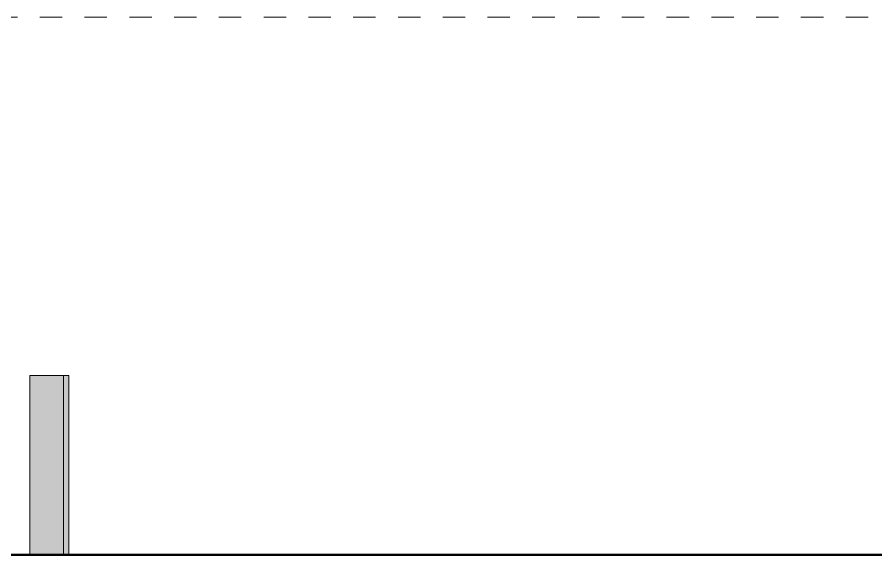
# Model space of a CAD drawing. Header units: metres. Extents: x 902 to 1205, y -4 to 36.
# Drawn here: x 1025.914 to 1029.749, y 5.24 to 7.64 of the extents above; entities that cross this region are included whole.
import ezdxf

# ---------------------------------------------------------------- set-up
doc = ezdxf.new("R2010")
doc.units = ezdxf.units.M
doc.linetypes.add('AEC_Center', pattern=[0.024, 0.012, -0.004, 0.004, -0.004])
for name, color, linetype, lineweight in [('A-DETL', 90, 'Continuous', 13), ('A-FLOR-LEVL', 51, 'Continuous', 5), ('C-PRKG', 70, 'Continuous', 5)]:
    doc.layers.add(name, color=color, linetype=linetype, lineweight=lineweight)

# ---------------------------------------------------------------- blocks, each defined once
blk = doc.blocks.new('Bollard_Typical - 150mm Diameter - BOL001 _fixed_-V6-North - Grids A')
at = {"layer": 'C-PRKG'}
blk.add_hatch(color=256, dxfattribs=at).paths.add_polyline_path([(1026.1118, 5.24), (1026.1198, 5.24), (1026.1198, 6.04), (1025.9703, 6.04), (1025.972, 5.24), (1026.1108, 5.24)])
for p, q in [((1025.97, 6.04), (1025.97, 5.24)), ((1026.1198, 6.04), (1025.97, 6.04)), ((1026.12, 6.04), (1026.1198, 6.04)), ((1026.12, 5.24), (1026.12, 6.04))]:
    blk.add_line(p, q, dxfattribs=at)
blk = doc.blocks.new('Bollard_Typical - 150mm Diameter - BOL001 _fixed_-V13-North - Grids A')
at = {"layer": 'C-PRKG'}
blk.add_hatch(color=256, dxfattribs=at).paths.add_polyline_path([(1026.1262, 5.24), (1026.1442, 5.24), (1026.1442, 6.04), (1026.1198, 6.04), (1026.1198, 5.24)])
for p, q in [((1026.1442, 6.04), (1026.1201, 6.04)), ((1026.1445, 6.04), (1026.1442, 6.04)), ((1026.1445, 5.24), (1026.1445, 6.04))]:
    blk.add_line(p, q, dxfattribs=at)

msp = doc.modelspace()

# ---------------------------------------------------------------- linework, layer by layer
at = {"layer": 'A-DETL', "lineweight": 50}
msp.add_line((1043.5614, 5.24), (911.2822, 5.24), dxfattribs=at)
at = {"layer": 'A-FLOR-LEVL', "linetype": 'AEC_Center'}
for p, q in [((903.2147, 7.64), (1037.7081, 7.64)), ((903.2147, 5.24), (1037.7081, 5.24))]:
    msp.add_line(p, q, dxfattribs=at)

# ---------------------------------------------------------------- block references
at = {"layer": 'C-PRKG'}
for name in ['Bollard_Typical - 150mm Diameter - BOL001 _fixed_-V6-North - Grids A', 'Bollard_Typical - 150mm Diameter - BOL001 _fixed_-V13-North - Grids A']:
    msp.add_blockref(name, (0, 0), dxfattribs=at)

doc.saveas('drawing.dxf')
